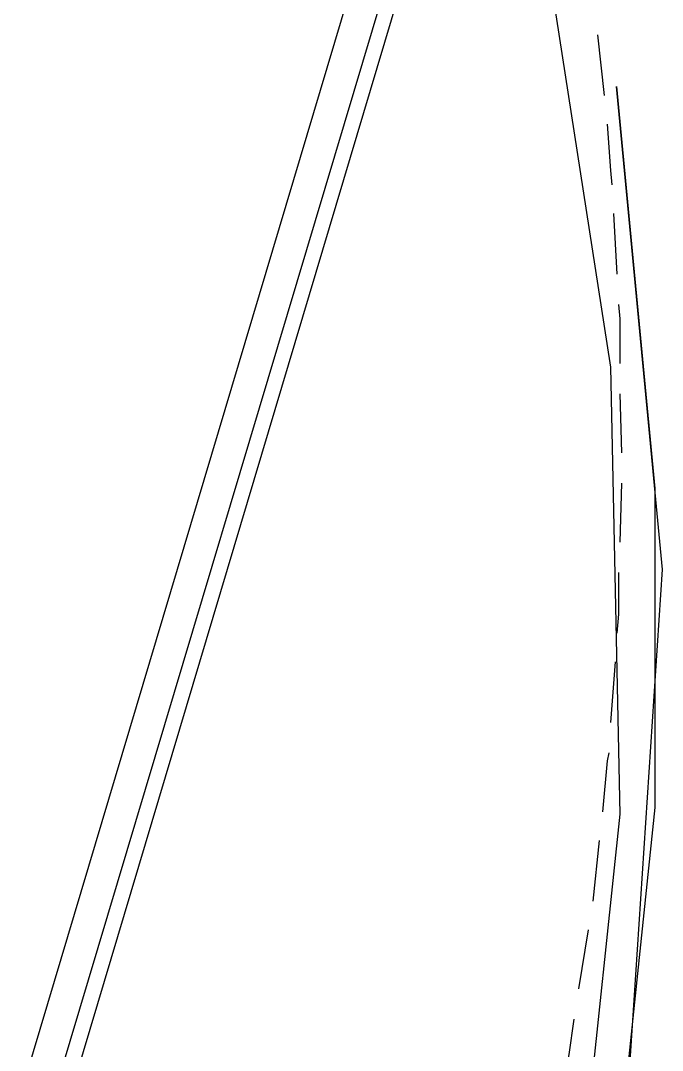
# Model space of a CAD drawing. Header units: feet. Extents: x -84 to 198, y -22 to 181.
# Drawn here: x 126.51 to 131.87, y 45.38 to 53.99 of the extents above; entities that cross this region are included whole.
import ezdxf

# ---------------------------------------------------------------- set-up
doc = ezdxf.new("R2010")
doc.units = ezdxf.units.FT
for name, color, linetype in [('A-AREA-COMUN', 252, 'CONTINUOUS'), ('A-AREA-UNIDAD', 30, 'CONTINUOUS'), ('A-LINEA', 7, 'CONTINUOUS')]:
    doc.layers.add(name, color=color, linetype=linetype)

msp = doc.modelspace()

# ---------------------------------------------------------------- linework, layer by layer
at = {"layer": 'A-AREA-COMUN'}
msp.add_lwpolyline([(107.6, 44.1244), (118.8, 41.4756), (119.168, 41.1556), (122.08, 40.5156), (122.16, 39.6444), (122.688, 39.5556), (122.752, 39.3244), (127.872, 36.5689), (128.56, 36.4089), (129.728, 38.9689), (130.688, 41.92), (131.232, 44.64), (131.52, 47.36), (131.44, 51.0933), (130.96, 54.2044), (131.04, 55.4844), (129.568, 60.4089)], dxfattribs=at)
at = {"layer": 'A-AREA-UNIDAD'}
msp.add_lwpolyline([(108.672, 18.9689), (114.32, 22.2756), (119.52, 25.8489), (123.36, 28.9244), (126.272, 32.16), (128.512, 35.6089), (130.4, 39.84), (131.552, 44.5333), (131.872, 49.4044), (131.488, 53.44), (131.808, 50.08), (131.808, 47.4133), (131.52, 44.64), (130.592, 40.6756), (128.8, 36.3556), (127.76, 36.3556), (122.688, 39.1289), (121.888, 39.1289), (121.84, 39.6444), (119.872, 40.0889), (119.392, 37.8489), (118.368, 37.76), (105.2, 40.8889)], dxfattribs=at)
at = {"layer": 'A-LINEA'}
for p, q in [((121.4492, 27.1432), (130.5472, 57.5985)), ((121.4492, 27.1432), (130.5472, 57.5985)), ((121.4492, 27.1432), (130.5472, 57.5985)), ((121.4492, 27.1432), (130.5472, 57.5985)), ((121.4492, 27.1432), (130.5472, 57.5985)), ((121.4492, 27.1432), (130.5472, 57.5985)), ((121.5473, 27.0062), (130.6986, 57.6547)), ((121.5473, 27.0062), (130.6986, 57.6547)), ((121.5473, 27.0062), (130.6986, 57.6547)), ((121.5473, 27.0062), (130.6986, 57.6547)), ((121.2448, 27.4065), (130.2319, 57.4903)), ((121.2448, 27.4065), (130.2319, 57.4903)), ((121.2448, 27.4065), (130.2319, 57.4903)), ((121.2448, 27.4065), (130.2319, 57.4903)), ((121.2448, 27.4065), (130.2319, 57.4903)), ((121.2448, 27.4065), (130.2319, 57.4903)), ((131.3867, 53.3644), (131.3333, 53.8711)), ((131.4933, 51.8711), (131.4667, 52.3778)), ((131.5333, 50.3778), (131.52, 50.8711)), ((131.52, 49.6311), (131.5333, 50.1244)), ((131.44, 48.1244), (131.48, 48.6311)), ((131.2933, 46.6311), (131.3467, 47.1378)), ((131.1733, 45.8978), (131.2533, 46.3911))]:
    msp.add_line(p, q, dxfattribs=at)
for points in [[(131.4533, 52.6178), (131.44, 52.7378), (131.4133, 53.1244)], [(131.52, 51.1244), (131.52, 51.4978), (131.5067, 51.6178)], [(131.4933, 48.8711), (131.5067, 49.0311), (131.5067, 49.3778)], [(131.3733, 47.3778), (131.4133, 47.8044), (131.4267, 47.8711)], [(131.0533, 45.1511), (131.0933, 45.3511), (131.1333, 45.6444)]]:
    msp.add_lwpolyline(points, dxfattribs=at)

doc.saveas('drawing.dxf')
